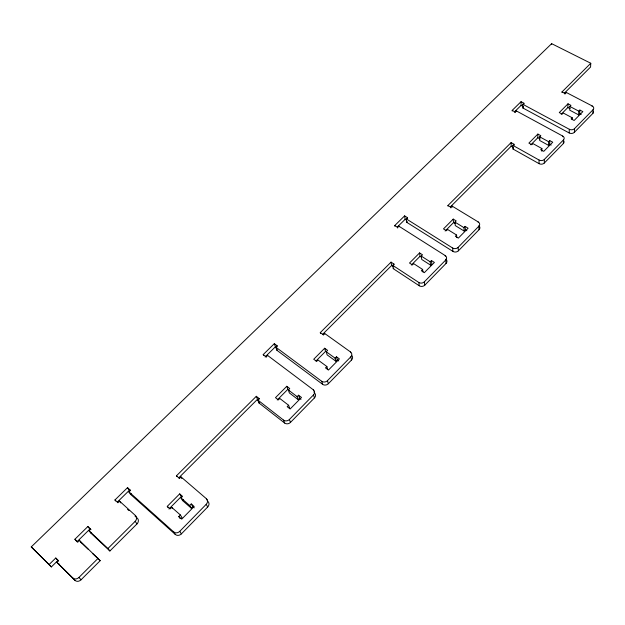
<?xml version="1.0" encoding="UTF-8"?>
<svg xmlns="http://www.w3.org/2000/svg" width="625" height="625" viewBox="0 0 625 625"><rect width="100%" height="100%" fill="white"/><g stroke="black" fill="none" stroke-linecap="round" stroke-linejoin="round"><path stroke-width="0.94" d="M530.812 144.812L537.852 137.734L537.867 134.078L540.828 135.695L539.703 136.828L539.68 140.477L548.57 145.367L549.688 144.234L549.75 140.586L552.742 142.219L543.75 151.352L540.758 149.695L541.891 148.547L532.969 143.609L531.836 144.75L528.883 143.109L537.867 134.078M563.5 140.453A3.727 2.789 -1.2 0 1 563.336 143.586L544.312 163.023A3.75 2.844 -1.8 0 1 539.055 163.648L539.078 160.039L512.883 145.375L514.023 144.242L511.094 142.609L447.945 205.492L448.008 206.148M541.867 151.273L541.891 148.547M544.312 163.023L544.359 159.406L563.453 139.93A3.734 2.789 -1.3 0 0 562.672 136.031L516.18 110.828L515.078 112.609M548.57 145.367L548.633 141.719L549.75 140.586M551.633 44.375L551.648 43.664L590.781 63.258L590.57 67.047L564.344 93.211M562.008 92.594L562.031 91.891L590.781 63.258M562.648 136.719L562.672 136.031M563.336 143.586L563.453 139.93M564.93 94.117L566.031 92.336L592.211 105.961A3.695 2.703 -0.5 0 1 593.055 109.727L592.828 113.445L574.359 132.32A3.711 2.75 -0.9 0 1 569.172 132.945L522.859 107.992L522.82 104.297L523.922 103.219L521.055 101.68L512.203 110.367L512.211 111.055M566.008 93.039L566.031 92.336M561.18 114.258L567.867 107.531L568 103.812L570.953 105.367L569.867 106.461L569.727 110.172L578.609 114.867L579.695 113.766L579.875 110.055L582.859 111.625L574.141 120.484L571.148 118.891L572.242 117.781L563.32 113.047L562.227 114.148L559.273 112.578L568 103.812M569.172 132.945L569.312 129.273L522.82 104.297M572.172 119.633L572.242 117.781M574.359 132.32L574.523 128.641L593.055 109.727M578.609 114.867L578.789 111.156L579.875 110.055M592.172 106.664L592.211 105.961M115.195 500.289L114.961 499.961L127.516 487.656L130.273 490.125L128.711 491.656L130.523 494.312L175.344 534.469A4.484 3.883 -37.3 0 0 181.391 533.875L207.703 506.984A4.398 3.828 -33.8 0 0 207.836 501.344L206.352 498.688L180.828 476.742L179.492 478.609M176.852 476.5L176.453 475.82L256.305 396.312L259.18 398.547L257.75 399.977L258.945 402.945L284.648 423.031A4.18 3.625 -22 0 0 290.461 422.422L314.461 397.898A4.125 3.555 -18.9 0 0 314.773 393.266M263.5 355.328L263.219 354.555L274.312 343.672L277.141 345.773L275.758 347.125L276.844 350.234L322.609 384.32A4.094 3.516 -17.1 0 0 328.344 383.711L351.562 359.984A4.055 3.445 -14.5 0 0 351.547 355.289M320.5 333.406L320.281 332.609L391.047 262.141L393.961 264.055L392.688 265.32L393.258 268.664L419.273 285.773A3.922 3.227 -7.9 0 0 424.797 285.156L446.086 263.398A3.891 3.156 -6.5 0 0 445.828 259.141M394.844 226.211L394.734 225.57L404.617 215.875L407.477 217.664L406.25 218.875L406.75 222.32L452.969 251.422A3.875 3.117 -5.7 0 0 458.414 250.797L479.055 229.703A3.844 3.055 -4.6 0 0 478.969 225.797M128.711 491.656L173.688 531.93A4.5 3.891 -37.1 0 0 179.766 531.328L206.211 504.344A4.422 3.836 -33.7 0 0 206.352 498.688M257.75 399.977L283.555 420.109A4.195 3.633 -22 0 0 289.391 419.5L313.508 394.898A4.141 3.562 -18.8 0 0 313.328 389.805L267.438 355.312L266.039 356.68L266.25 357.258M275.758 347.125L321.695 381.281A4.117 3.523 -17.1 0 0 327.453 380.664L350.781 356.867A4.07 3.461 -14.5 0 0 350.508 351.961L324.523 333.344L323.289 335.086M392.688 265.32L418.797 282.461A3.938 3.227 -7.9 0 0 424.344 281.836L445.727 260.016A3.906 3.164 -6.5 0 0 445.211 255.578L398.836 226.164L397.594 227.383L397.695 228.023M406.25 218.875L452.641 248.016A3.891 3.125 -5.8 0 0 458.109 247.383L478.836 226.242A3.859 3.055 -4.6 0 0 478.242 221.953L452.07 206.062L450.867 207.266L450.93 207.922M180.945 518.625L181.984 517.57L180.375 514.977L171.703 507.328L170.148 508.898L167.273 506.359L179.68 493.898L182.555 496.398L181.008 497.953L182.602 500.609L191.258 508.156L192.797 506.594L191.242 503.961L189.695 505.523L191.258 508.156M298.148 399.633L299.555 398.203L298.531 395.211L297.125 396.641L298.148 399.633L289.367 392.93L288.312 389.93L289.719 388.508L286.797 386.289L275.477 397.664L278.391 399.914L279.812 398.484L288.617 405.266L289.68 408.227M335.93 361.266L337.289 359.883L336.453 356.781L335.086 358.164L335.93 361.266L327.117 354.859L326.242 351.742L327.602 350.367L324.672 348.242L313.719 359.25L316.648 361.398L318.023 360.016L326.859 366.5L327.742 369.578M430.586 265.164L431.828 263.891L431.414 260.523L430.164 261.797L430.586 265.164L421.719 259.453L421.258 256.078L422.508 254.813L419.562 252.922L409.508 263.023L412.453 264.938L413.719 263.672L422.617 269.445L422.961 271.953M464.164 231.062L465.375 229.836L465.102 226.383L468.094 228.219L458.336 238.117L455.352 236.266L456.578 235.023L447.664 229.492L446.438 230.727L443.484 228.891L453.227 219.102L456.187 220.914L454.969 222.133L455.281 225.594L464.164 231.062L463.883 227.609L465.102 226.383M180.023 518.5L178.812 516.555L180.375 514.977M288.617 405.266L287.195 406.703L290.148 408.984L301.492 397.461L298.531 395.211M326.859 366.5L325.484 367.898L328.445 370.07L339.414 358.93L336.453 356.781M422.617 269.445L421.352 270.719L424.336 272.664L434.398 262.438L431.414 260.523M182.602 500.609L183.625 499.578M168.938 508.984L181.273 496.562L179.68 493.898M277.258 399.977L287.859 389.305L286.797 386.289M316.016 360.969L325.555 351.367L324.672 348.242M411.344 265.039L420.023 256.305L419.562 252.922M445.141 231.031L453.547 222.562L453.227 219.102M55.758 558.023L57.953 560.445L51.359 566.93L49.125 564.531L55.758 558.023L58.477 560.688L56.828 562.312L74.984 580.367A4.656 3.875 -43.2 0 0 81.062 579.781L100.172 560.695L79.258 540.258L77.633 541.859L77.891 542.172M75.82 540.344L74.898 539.25L87.859 526.539L90.602 529.117L88.984 530.703L91.008 533.227L109.883 550.992L136.992 523.898A4.469 3.773 -37.8 0 0 137.359 518.234L136.727 517.656M258.945 402.945L259.562 402.32M393.258 268.664L393.891 268.031M539.055 163.648L512.961 149L513.602 148.359M56.828 562.312L72.844 578.008A4.68 3.883 -43 0 0 78.953 577.422L98.156 558.258M109.883 550.992L107.922 548.523L135.18 521.336A4.484 3.789 -37.7 0 0 135.555 515.648L119.297 500.914L117.953 502.789M178.734 477.852L257.5 399.281L256.305 396.312M322.555 334.391L391.625 265.492L391.047 262.141M450.359 206.906L511.18 146.234L511.094 142.609M76.992 541.742L89.883 529.078L87.859 526.539M117.531 501.906L129.328 490.32L127.516 487.656M265.047 356.961L275.406 346.789L274.312 343.672M397.258 227.062L405.133 219.32L404.617 215.875M514.312 112.039L521.102 105.375L521.055 101.68M59.023 564.719L59.641 564.109M81.234 542.844L80.945 542.281M91.008 533.227L91.609 532.633M130.523 494.312L131.203 493.641M276.844 350.234L277.445 349.641M406.75 222.32L407.367 221.719M522.859 107.992L523.477 107.383M51.359 566.93L31.25 546.906L551.648 43.664M562.031 91.891L564.953 93.414M569.867 106.461L578.789 111.156M567.867 107.531L570.07 108.695M579.695 113.766L581.18 114.547M521.102 105.375L523.422 106.625M512.203 110.367L515.07 111.922M539.703 136.828L548.633 141.719M537.852 137.734L540.062 138.945M549.688 144.234L551.172 145.055M511.18 146.234L513.367 147.461M447.945 205.492L450.867 207.266M454.969 222.133L463.883 227.609M453.547 222.562L455.023 223.469M465.375 229.836L466.859 230.75M405.133 219.32L406.555 220.219M394.734 225.57L397.594 227.383M421.258 256.078L430.164 261.797M420.023 256.305L421.492 257.25M391.625 265.492L393.438 266.68M320.281 332.609L323.172 334.688M326.242 351.742L335.086 358.164M337.289 359.883L338.766 360.961M275.406 346.789L276.633 347.703M263.219 354.555L266.039 356.68M287.859 389.305L289.32 390.406M299.555 398.203L301.023 399.328M288.312 389.93L297.125 396.641M257.5 399.281L258.398 399.984M176.453 475.82L179.297 478.266M191.242 503.961L194.156 506.492L181.727 519.125L178.812 516.555M192.797 506.594L194.25 507.859M181.008 497.953L189.695 505.523M129.328 490.32L130.016 490.938M127.57 509.352L128.93 510.586M135.023 516.117L136.258 517.234M114.961 499.961L117.719 502.461M89.883 529.078L90.562 529.719M88.984 530.703L107.922 548.523M81.336 542.75L88.312 549.391M92.492 553.383L100.172 560.695M74.898 539.25L77.633 541.859M57.953 560.445L58.461 560.945M31.25 546.906L49.125 564.531M72.844 578.008L74.984 580.367M78.953 577.422L81.062 579.781M75.945 540.5L76.344 540.969M79.258 540.258L80.82 542.125M90.602 529.117L90.977 529.594M115.312 500.453L115.664 500.953M119.297 500.914L120.227 502.227M120.344 502.391L120.687 502.883M135.18 521.336L136.992 523.898M130.273 490.125L130.617 490.625M173.688 531.93L175.344 534.469M179.766 531.328L181.391 533.875M167.273 506.359L168.102 507.672M171.703 507.328L172.523 508.633M180.828 476.742L181.414 477.766M181.516 477.938L181.812 478.445M206.211 504.344L207.703 506.984M259.18 398.547L259.406 399.109M283.555 420.109L284.648 423.031M289.391 419.5L290.461 422.422M267.438 355.312L267.648 355.891M277.141 345.773L277.344 346.359M313.508 394.898L314.461 397.898M313.328 389.805L313.688 390.938M314.047 392.062L314.281 392.812M321.695 381.281L322.609 384.32M327.453 380.664L328.344 383.711M324.523 333.344L324.75 334.133M350.781 356.867L351.562 359.984M350.508 351.961L350.703 352.742M393.961 264.055L394.062 264.68M398.836 226.164L398.938 226.805M407.477 217.664L407.602 218.531M418.797 282.461L419.273 285.773M424.344 281.836L424.797 285.156M445.211 255.578L445.281 256.211M445.727 260.016L446.086 263.398M452.641 248.016L452.969 251.422M452.07 206.062L452.172 207.156M458.109 247.383L458.414 250.797M456.578 235.023L456.805 237.602M478.836 226.242L479.055 229.703M478.242 221.953L478.289 222.609M514.023 144.242L514.047 145.375M512.883 145.375L512.961 149M516.18 110.828L516.188 111.523M523.922 103.219L523.93 104.141M593.391 111.164A3.688 2.695 -0.4 0 1 592.828 113.445M574.523 128.641A3.727 2.758 -1 0 1 569.312 129.273M544.359 159.406A3.766 2.852 -1.9 0 1 539.078 160.039"/></g></svg>
